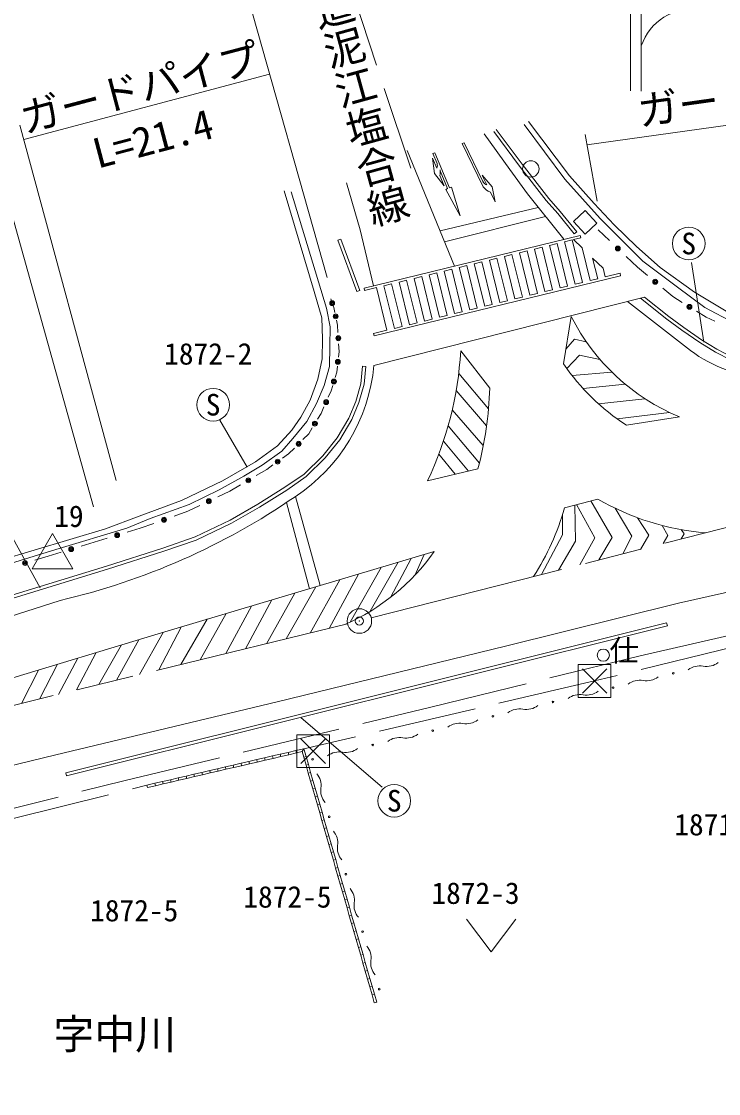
# Model space of a CAD drawing. Units: millimetres, scale not verified. Extents: x 40000 to 680000, y 20000 to 380000.
# Drawn here: x 241381 to 283969, y 276632 to 342118 of the extents above; entities that cross this region are included whole.
import ezdxf
from ezdxf.enums import TextEntityAlignment as Align

# ---------------------------------------------------------------- set-up
doc = ezdxf.new("R2010")
doc.units = ezdxf.units.MM
doc.header["$LTSCALE"] = 1000
doc.header["$PDMODE"] = 32
doc.header["$PDSIZE"] = 500
doc.linetypes.add('CHAIN', pattern=[18.5, 12, -1.5, 3.5, -1.5])
doc.linetypes.add('DASHED', pattern=[7.5, 6, -1.5])
for name, color, linetype, lineweight in [('M-BGD', 7, 'Continuous', 13), ('M-BGD-EXST', 7, 'Continuous', 13), ('M-BMK', 2, 'CHAIN', 13), ('M-BMK-SRVR', 3, 'Continuous', 13), ('M-STR-HTXT', 7, 'Continuous', 13), ('M-STR-STRC', 7, 'Continuous', 13)]:
    doc.layers.add(name, color=color, linetype=linetype, lineweight=lineweight)
doc.layers.add('M-BMK-HTXT', color=7, linetype='Continuous')
doc.styles.add('@ＭＳ ゴシック', font='')
doc.styles.add('ＭＳ ゴシック', font='')
doc.styles.get('@ＭＳ ゴシック').set_extended_font_data('@MS Gothic')
doc.styles.get('ＭＳ ゴシック').set_extended_font_data('MS Gothic')

msp = doc.modelspace()

# ---------------------------------------------------------------- linework, layer by layer
at = {"layer": 'M-BGD', "linetype": 'DASHED'}
msp.add_line((261195, 345148), (265164, 333148), dxfattribs=at)
at = {"layer": 'M-BGD'}
for p, q in [((274520, 328810), (272287, 331580)), ((275816, 330561), (275103, 329903)), ((276528, 329789), (275816, 330561)), ((275103, 329903), (275815, 329132)), ((275815, 329132), (276528, 329789)), ((260707, 328756), (260894, 328826)), ((261872, 325617), (260707, 328756)), ((262060, 325686), (260894, 328826)), ((275550, 328907), (275112, 328800)), ((275628, 328296), (275112, 328800)), ((275157, 329148), (275311, 329275)), ((275550, 328907), (275514, 329053)), ((276609, 329385), (277298, 328737)), ((276910, 327046), (276273, 327667)), ((279021, 327117), (278332, 327765)), ((279021, 327117), (279637, 326603)), ((261872, 325617), (262060, 325686)), ((281176, 325316), (280561, 325831)), ((260275, 325185), (260327, 325029)), ((281176, 325316), (281755, 324958)), ((260457, 324638), (260405, 324794)), ((260457, 324638), (260524, 324333)), ((283203, 324062), (282624, 324420)), ((260692, 323569), (260625, 323875)), ((260692, 323569), (260718, 323112)), ((283203, 324062), (283736, 323809)), ((260783, 321967), (260757, 322425)), ((260783, 321967), (260742, 321602)), ((260640, 320690), (260681, 321055)), ((262212, 321059), (262411, 321043)), ((260640, 320690), (260543, 320366)), ((260301, 319557), (260398, 319880)), ((260301, 319557), (260126, 319162)), ((259689, 318176), (259864, 318570)), ((259689, 318176), (259472, 317821)), ((258929, 316933), (259146, 317288)), ((258929, 316933), (258579, 316584)), ((257704, 315709), (257322, 315436)), ((257704, 315709), (258054, 316059)), ((256366, 314753), (256749, 315026)), ((256366, 314753), (255724, 314374)), ((254117, 313424), (254760, 313804)), ((254117, 313424), (253382, 313074)), ((251546, 312197), (252280, 312548)), ((251546, 312197), (250715, 311901)), ((248639, 311162), (247835, 310919)), ((248639, 311162), (249469, 311458)), ((245824, 310312), (246628, 310555)), ((245824, 310312), (245020, 310070)), ((243009, 309463), (242205, 309220)), ((243009, 309463), (243813, 309705)), ((244084, 296230), (280796, 305394)), ((244132, 296036), (280845, 305200)), ((280796, 305394), (280845, 305200)), ((256716, 297251), (257195, 297362)), ((257195, 297362), (257674, 297474)), ((257229, 297216), (257195, 297362)), ((257229, 297216), (257708, 297327)), ((257674, 297474), (258154, 297585)), ((257708, 297327), (257674, 297474)), ((257708, 297327), (258188, 297439)), ((258154, 297585), (258633, 297696)), ((258188, 297439), (258154, 297585)), ((258188, 297439), (258528, 297518)), ((258528, 297518), (258633, 297696)), ((258628, 297171), (258528, 297518)), ((258633, 297696), (258772, 297212)), ((253840, 296583), (254319, 296694)), ((254319, 296694), (254799, 296806)), ((254353, 296548), (254319, 296694)), ((254353, 296548), (254833, 296660)), ((254799, 296806), (255278, 296917)), ((254833, 296660), (254799, 296806)), ((254833, 296660), (255312, 296771)), ((255278, 296917), (255757, 297028)), ((255312, 296771), (255278, 296917)), ((255312, 296771), (255791, 296882)), ((255757, 297028), (256237, 297140)), ((255791, 296882), (255757, 297028)), ((255791, 296882), (256271, 296994)), ((256237, 297140), (256716, 297251)), ((256271, 296994), (256237, 297140)), ((256271, 296994), (256750, 297105)), ((256750, 297105), (256716, 297251)), ((256750, 297105), (257229, 297216)), ((258628, 297171), (258772, 297212)), ((258628, 297171), (258767, 296687)), ((258767, 296687), (258911, 296729)), ((258767, 296687), (258906, 296203)), ((258772, 297212), (258911, 296729)), ((258911, 296729), (259050, 296245)), ((244084, 296230), (244132, 296036)), ((250964, 295915), (251444, 296027)), ((251444, 296027), (251923, 296138)), ((251478, 295881), (251444, 296027)), ((251923, 296138), (252402, 296249)), ((251957, 295992), (251923, 296138)), ((251957, 295992), (252436, 296103)), ((252402, 296249), (252882, 296361)), ((252436, 296103), (252402, 296249)), ((252436, 296103), (252916, 296214)), ((252882, 296361), (253361, 296472)), ((252916, 296214), (252882, 296361)), ((252916, 296214), (253395, 296326)), ((253361, 296472), (253840, 296583)), ((253395, 296326), (253361, 296472)), ((253395, 296326), (253874, 296437)), ((253874, 296437), (253840, 296583)), ((253874, 296437), (254353, 296548)), ((258906, 296203), (259050, 296245)), ((258906, 296203), (259045, 295720)), ((259050, 296245), (259189, 295761)), ((249047, 295470), (249527, 295581)), ((249081, 295324), (249047, 295470)), ((249081, 295324), (249561, 295435)), ((249527, 295581), (250006, 295693)), ((249561, 295435), (249527, 295581)), ((249561, 295435), (250040, 295547)), ((250006, 295693), (250485, 295804)), ((250040, 295547), (250006, 295693)), ((250040, 295547), (250519, 295658)), ((250485, 295804), (250964, 295915)), ((250519, 295658), (250485, 295804)), ((250519, 295658), (250998, 295769)), ((250998, 295769), (250964, 295915)), ((250998, 295769), (251478, 295881)), ((251478, 295881), (251957, 295992)), ((259045, 295720), (259189, 295761)), ((259045, 295720), (259184, 295236)), ((259189, 295761), (259328, 295277)), ((259184, 295236), (259328, 295277)), ((259184, 295236), (259323, 294752)), ((259323, 294752), (259467, 294794)), ((259323, 294752), (259462, 294268)), ((259328, 295277), (259467, 294794)), ((259467, 294794), (259607, 294310)), ((259462, 294268), (259607, 294310)), ((259462, 294268), (259601, 293785)), ((259607, 294310), (259746, 293826)), ((259601, 293785), (259746, 293826)), ((259601, 293785), (259741, 293301)), ((259746, 293826), (259885, 293342)), ((259741, 293301), (259885, 293342)), ((259741, 293301), (259880, 292817)), ((259880, 292817), (260024, 292859)), ((259880, 292817), (260019, 292333)), ((259885, 293342), (260024, 292859)), ((260024, 292859), (260163, 292375)), ((260019, 292333), (260163, 292375)), ((260019, 292333), (260158, 291850)), ((260163, 292375), (260302, 291891)), ((260158, 291850), (260302, 291891)), ((260158, 291850), (260297, 291366)), ((260302, 291891), (260441, 291407)), ((260297, 291366), (260441, 291407)), ((260297, 291366), (260436, 290882)), ((260436, 290882), (260580, 290924)), ((260436, 290882), (260575, 290398)), ((260441, 291407), (260580, 290924)), ((260580, 290924), (260719, 290440)), ((260575, 290398), (260719, 290440)), ((260575, 290398), (260714, 289915)), ((260719, 290440), (260858, 289956)), ((260714, 289915), (260858, 289956)), ((260714, 289915), (260853, 289431)), ((260853, 289431), (260997, 289472)), ((260858, 289956), (260997, 289472)), ((260997, 289472), (261136, 288989)), ((260853, 289431), (260992, 288947)), ((260992, 288947), (261136, 288989)), ((260992, 288947), (261131, 288463)), ((261136, 288989), (261276, 288505)), ((261131, 288463), (261276, 288505)), ((261131, 288463), (261270, 287980)), ((261276, 288505), (261415, 288021)), ((261270, 287980), (261415, 288021)), ((261270, 287980), (261410, 287496)), ((261410, 287496), (261554, 287537)), ((261410, 287496), (261549, 287012)), ((261415, 288021), (261554, 287537)), ((261554, 287537), (261693, 287054)), ((261549, 287012), (261693, 287054)), ((261549, 287012), (261688, 286528)), ((261693, 287054), (261832, 286570)), ((261688, 286528), (261832, 286570)), ((261688, 286528), (261827, 286045)), ((261832, 286570), (261971, 286086)), ((261827, 286045), (261971, 286086)), ((261827, 286045), (261966, 285561)), ((261966, 285561), (262110, 285602)), ((261966, 285561), (262105, 285077)), ((261971, 286086), (262110, 285602)), ((262110, 285602), (262249, 285119)), ((262105, 285077), (262249, 285119)), ((262105, 285077), (262244, 284593)), ((262249, 285119), (262388, 284635)), ((262244, 284593), (262388, 284635)), ((262244, 284593), (262383, 284110)), ((262388, 284635), (262527, 284151)), ((262383, 284110), (262527, 284151)), ((262383, 284110), (262522, 283626)), ((262522, 283626), (262666, 283667)), ((262522, 283626), (262661, 283142)), ((262527, 284151), (262666, 283667)), ((262666, 283667), (262805, 283184)), ((262661, 283142), (262805, 283184)), ((262661, 283142), (262800, 282658)), ((262805, 283184), (262945, 282700)), ((262800, 282658), (262945, 282700)), ((262800, 282658), (262939, 282175)), ((262945, 282700), (263084, 282216)), ((262939, 282175), (263084, 282216))]:
    msp.add_line(p, q, dxfattribs=at)
for points in [[(272348, 336005), (274863, 332685), (276372, 330995), (277599, 329687), (278948, 328379), (280396, 327091), (282499, 325592), (284632, 324309), (285703, 323796), (286654, 323494), (287862, 323343), (290401, 323324), (292857, 323514), (294990, 323776), (299301, 324678)], [(270230, 335391), (271809, 333272), (273440, 331182), (274146, 330380), (275157, 329148)], [(270391, 335510), (271968, 333394), (273594, 331310), (274299, 330509), (275311, 329275)], [(308946, 325858), (299734, 324294), (294904, 323288), (292148, 323006), (289632, 322865), (287821, 322886), (286352, 323127), (284904, 323711), (283133, 324636), (281463, 325884), (279350, 327473), (276734, 330089), (274581, 332484), (272086, 335824)], [(272287, 331580), (271215, 333084), (269643, 335244)], [(257851, 331711), (260016, 324606), (260244, 323465), (260230, 322282), (260202, 321044), (259882, 319889), (259409, 318776), (258811, 317677), (257962, 316634), (257280, 315868), (256084, 315006), (254971, 314338), (253468, 313517), (251632, 312613), (249239, 311750), (247819, 311166), (243479, 309858), (236661, 307771), (229524, 305615), (221889, 303260)], [(228711, 305788), (239969, 309166), (246521, 311127), (248571, 311907), (251157, 312865), (253667, 314062), (255685, 315215), (257030, 316204), (257910, 317156), (258457, 317941), (259017, 318988), (259493, 320262), (259754, 321511), (259778, 322725), (259731, 324010), (259267, 325628), (257425, 331770)], [(279209, 325220), (280807, 323929), (281721, 323257), (282817, 322498), (283774, 321920), (284731, 321437), (285403, 321196), (285938, 321058), (286335, 320989), (286784, 320983)], [(279451, 325281), (280929, 324088), (281838, 323419), (282925, 322666), (283871, 322095), (284810, 321621), (285462, 321387), (285980, 321254), (286353, 321189), (286736, 321183)], [(222976, 301608), (246585, 308846), (250020, 309947), (251988, 310628), (254129, 311647), (255817, 312623), (257478, 313662), (258651, 314468), (259791, 315594), (260668, 316676), (261383, 317887), (261805, 318906), (262124, 319993), (262212, 321059)], [(223035, 301417), (246644, 308656), (250084, 309757), (252064, 310442), (254223, 311469), (255920, 312452), (257587, 313494), (258778, 314313), (259940, 315460), (260833, 316561), (261563, 317797), (261994, 318839), (262322, 319956), (262411, 321043)]]:
    msp.add_lwpolyline(points, dxfattribs=at)
at = {"layer": 'M-BGD', "linetype": 'DASHED'}
for points in [[(195134, 282875), (214826, 287602), (230530, 291451), (247640, 295741), (266385, 300231), (279187, 303374), (285666, 304855), (289256, 305783)], [(285066, 303961), (276397, 301833), (258633, 297696)], [(225131, 289533), (233608, 291620), (249047, 295470)]]:
    msp.add_lwpolyline(points, dxfattribs=at)
at = {"layer": 'M-BGD'}
for centre, radius in [((277815, 328251), 150), ((277815, 328251), 99), ((277815, 328251), 49), ((280099, 326217), 150), ((280099, 326217), 99), ((280099, 326217), 49), ((260366, 324911), 150), ((260366, 324911), 99), ((260366, 324911), 49), ((282189, 324689), 150), ((260575, 324104), 150), ((260575, 324104), 99), ((282189, 324689), 99), ((282189, 324689), 49), ((260575, 324104), 49), ((260738, 322768), 150), ((260738, 322768), 99), ((260738, 322768), 49), ((260711, 321328), 150), ((260711, 321328), 99), ((260711, 321328), 49), ((260470, 320123), 150), ((260470, 320123), 99), ((260470, 320123), 49), ((259995, 318866), 150), ((259995, 318866), 99), ((259995, 318866), 49), ((259309, 317554), 150), ((259309, 317554), 99), ((259309, 317554), 49), ((258316, 316321), 150), ((258316, 316321), 99), ((258316, 316321), 49), ((257035, 315231), 150), ((257035, 315231), 99), ((257035, 315231), 49), ((255242, 314089), 150), ((255242, 314089), 99), ((255242, 314089), 49), ((252831, 312811), 150), ((252831, 312811), 99), ((252831, 312811), 49), ((250092, 311680), 150), ((250092, 311680), 99), ((250092, 311680), 49), ((247231, 310737), 150), ((247231, 310737), 99), ((247231, 310737), 49), ((244417, 309887), 150), ((244417, 309887), 99), ((244417, 309887), 49), ((241602, 309038), 150), ((241602, 309038), 99), ((241602, 309038), 49), ((281198, 302300), 50), ((277526, 301425), 50), ((273854, 300549), 50), ((270182, 299674), 50), ((266510, 298798), 50), ((262838, 297923), 50), ((259166, 297048), 50), ((260184, 293539), 50), ((261202, 290030), 50), ((262220, 286521), 50), ((263238, 283012), 50)]:
    msp.add_circle(centre, radius, dxfattribs=at)
for centre, radius, start, end in [((282822, 301594), 1163, 79.47759, 127.34093), ((283247, 303882), 1163, 259.47937, 307.34033), ((279575, 303006), 1163, 259.47937, 307.34033), ((279150, 300719), 1163, 79.47742, 127.34082), ((275478, 299843), 1163, 79.47759, 127.34093), ((275903, 302131), 1163, 259.47937, 307.34033), ((271806, 298968), 1163, 79.47985, 127.33867), ((272231, 301255), 1163, 259.47985, 307.33867), ((268559, 300380), 1163, 259.47968, 307.33856), ((268134, 298092), 1163, 79.47985, 127.33867), ((264462, 297217), 1163, 79.47985, 127.33867), ((264886, 299505), 1163, 259.47985, 307.33867), ((260790, 296341), 1163, 79.47985, 127.33867), ((261214, 298629), 1163, 259.47985, 307.33867), ((258594, 295455), 1093, 351.47706, 40.8799), ((260756, 295131), 1093, 171.47476, 220.8822), ((259612, 291946), 1093, 351.47476, 40.8822), ((261774, 291622), 1093, 171.47658, 220.88158), ((260630, 288438), 1093, 351.47706, 40.8799), ((262792, 288114), 1093, 171.47706, 220.8799), ((261648, 284929), 1093, 351.47658, 40.88158), ((263810, 284605), 1093, 171.47542, 220.88153)]:
    msp.add_arc(centre, radius, start, end, dxfattribs=at)
at = {"layer": 'M-BGD-EXST'}
for p, q in [((278584, 337883), (278584, 347225)), ((282319, 327393), (283060, 322518)), ((253492, 317755), (255162, 314887)), ((238093, 315529), (242525, 307525)), ((275647, 301083), (277147, 302583)), ((275647, 302583), (277147, 301083)), ((258461, 299586), (263419, 295338)), ((258454, 296790), (259954, 298290)), ((258454, 298290), (259954, 296790)), ((268577, 287279), (270077, 285279)), ((270077, 285279), (271577, 287279))]:
    msp.add_line(p, q, dxfattribs=at)
msp.add_lwpolyline([(278584, 347225), (279250, 347225), (279250, 337855)], dxfattribs=at)
for points in [[(243276, 310834), (242039, 308692), (244513, 308692)], [(275397, 300833), (277397, 300833), (277397, 302833), (275397, 302833)], [(258204, 296540), (260204, 296540), (260204, 298540), (258204, 298540)]]:
    msp.add_lwpolyline(points, close=True, dxfattribs=at)
for centre, radius in [((272500, 333112), 500), ((282145, 328553), 1000), ((253090, 318707), 1000), ((276929, 303410), 375), ((264158, 294517), 1000)]:
    msp.add_circle(centre, radius, dxfattribs=at)
msp.add_arc((282415, 339551), 3344, 83.79381, 161.17914, dxfattribs=at)
at = {"layer": 'M-BMK'}
for p, q in [((262753, 305680), (290261, 312692)), ((261297, 305317), (165466, 281961))]:
    msp.add_line(p, q, dxfattribs=at)
at = {"layer": 'M-BMK-SRVR'}
msp.add_circle((262026, 305495), 750, dxfattribs=at)
msp.add_point((262026, 305495), dxfattribs=at)
at = {"layer": 'M-STR-HTXT'}
for p, q in [((260054, 326469), (254262, 346964)), ((241523, 334914), (256544, 338888)), ((275931, 334579), (307078, 338971)), ((247160, 314070), (241290, 335776)), ((239463, 335083), (245785, 312480)), ((276547, 331147), (275815, 335222))]:
    msp.add_line(p, q, dxfattribs=at)
at = {"layer": 'M-STR-STRC'}
for p, q in [((268315, 334659), (268425, 334712)), ((268315, 334659), (269595, 332022)), ((268425, 334712), (269555, 332384)), ((264937, 334241), (267836, 327180)), ((266633, 334101), (266518, 334053)), ((266518, 334053), (266777, 333434)), ((267532, 331953), (266633, 334101)), ((266499, 333775), (266622, 332835)), ((266499, 333775), (266756, 333161)), ((266622, 332835), (267205, 332087)), ((266949, 332701), (267205, 332087)), ((267417, 331905), (266965, 332984)), ((270144, 332018), (269524, 332721)), ((269815, 332129), (269531, 332715)), ((262078, 329399), (261234, 332256)), ((269555, 332384), (269599, 332295)), ((267417, 331905), (267302, 331857)), ((267302, 331857), (268181, 330242)), ((267647, 332001), (267532, 331953)), ((268181, 330242), (267647, 332001)), ((270029, 331689), (270313, 331103)), ((270313, 331103), (270142, 332016)), ((266957, 329321), (272948, 330761)), ((273403, 330195), (267230, 328655)), ((262889, 325973), (262078, 329399)), ((262313, 325833), (275514, 329053)), ((274563, 328666), (275026, 328779)), ((275665, 326176), (275026, 328779)), ((271805, 327993), (272268, 328106)), ((272907, 325504), (272268, 328106)), ((272724, 328218), (273187, 328331)), ((272724, 328218), (273363, 325615)), ((273826, 325728), (273187, 328331)), ((273644, 328442), (274106, 328555)), ((273644, 328442), (274283, 325839)), ((274745, 325952), (274106, 328555)), ((274563, 328666), (275202, 326064)), ((276121, 326288), (275628, 328296)), ((269047, 327321), (269510, 327434)), ((270148, 324831), (269510, 327434)), ((269966, 327545), (270429, 327658)), ((269966, 327545), (270605, 324942)), ((271068, 325055), (270429, 327658)), ((270886, 327769), (271348, 327882)), ((270886, 327769), (271524, 325167)), ((271987, 325280), (271348, 327882)), ((271805, 327993), (272444, 325391)), ((276584, 326401), (276273, 327667)), ((267208, 326872), (267671, 326985)), ((267208, 326872), (267847, 324270)), ((268310, 324383), (267671, 326985)), ((268127, 327097), (268590, 327209)), ((268127, 327097), (268766, 324494)), ((269229, 324607), (268590, 327209)), ((269047, 327321), (269686, 324718)), ((277041, 326512), (276910, 327046)), ((262933, 322917), (277987, 326588)), ((264450, 326200), (264913, 326313)), ((264450, 326200), (265089, 323597)), ((265552, 323710), (264913, 326313)), ((265369, 326424), (265832, 326537)), ((265369, 326424), (266008, 323821)), ((266471, 323934), (265832, 326537)), ((266289, 326648), (266751, 326761)), ((266289, 326648), (266928, 324046)), ((267390, 324158), (266751, 326761)), ((275202, 326064), (275665, 326176)), ((276121, 326288), (276584, 326401)), ((277041, 326512), (277952, 326734)), ((277987, 326588), (277952, 326734)), ((262313, 325833), (262348, 325687)), ((262348, 325687), (263074, 325864)), ((263713, 323262), (263074, 325864)), ((263530, 325975), (263993, 326088)), ((263530, 325975), (264169, 323373)), ((264632, 323486), (263993, 326088)), ((272444, 325391), (272907, 325504)), ((273363, 325615), (273826, 325728)), ((274283, 325839), (274745, 325952)), ((279451, 325281), (262914, 321095)), ((269686, 324718), (270148, 324831)), ((270605, 324942), (271068, 325055)), ((271524, 325167), (271987, 325280)), ((282256, 322025), (278409, 325017)), ((267847, 324270), (268310, 324383)), ((268766, 324494), (269229, 324607)), ((265089, 323597), (265552, 323710)), ((266008, 323821), (266471, 323934)), ((266928, 324046), (267390, 324158)), ((274494, 321203), (274973, 324092)), ((262897, 323063), (263713, 323262)), ((262933, 322917), (262897, 323063)), ((264169, 323373), (264632, 323486)), ((269994, 319723), (268217, 321989)), ((268093, 320619), (269917, 318458)), ((275026, 320485), (277445, 320704)), ((275704, 319691), (278267, 319962)), ((267938, 319569), (269799, 317416)), ((276640, 318763), (279473, 319075)), ((269598, 316216), (267699, 318391)), ((277776, 317840), (280964, 318241)), ((278337, 317451), (281591, 317963)), ((267446, 317408), (269358, 315134)), ((268688, 314648), (267160, 316477)), ((266878, 315680), (267883, 314460)), ((266193, 314067), (269268, 314783)), ((258130, 313109), (259634, 307663)), ((258979, 307468), (257568, 312729)), ((274551, 312409), (276589, 312945)), ((265190, 309322), (263922, 306938)), ((265989, 309560), (265407, 308284)), ((263356, 308774), (261456, 305425)), ((264387, 309082), (262695, 306092)), ((260829, 308020), (259024, 304763)), ((261963, 308359), (260175, 305044)), ((258083, 307201), (256350, 304112)), ((259358, 307581), (257555, 304405)), ((256681, 306782), (255060, 303797)), ((253894, 305950), (252296, 303124)), ((255426, 306407), (253867, 303506)), ((252737, 305605), (251117, 302836)), ((250032, 304797), (248586, 302220)), ((251149, 305130), (249771, 302508)), ((247492, 304031), (246104, 301614)), ((248545, 304349), (247193, 301880)), ((244820, 303223), (243654, 301017)), ((245945, 303563), (244747, 301284)), ((243587, 302850), (242483, 300732)), ((242419, 302497), (241388, 300465))]:
    msp.add_line(p, q, dxfattribs=at)
for points in [[(274642, 322096), (275174, 322702), (275889, 322553)], [(276722, 321477), (275475, 321729), (274703, 320910)], [(275190, 312577), (275225, 310370), (274193, 308597)], [(275291, 312604), (276405, 310585), (275494, 308928)], [(276165, 312833), (277478, 310600), (276657, 309224)], [(277643, 312387), (278673, 310669), (278114, 309596)], [(274438, 312022), (274443, 310754), (273142, 308328)], [(279023, 311802), (279700, 310731), (279202, 309873)], [(280519, 311334), (280874, 310711), (280578, 310224)], [(281692, 311077), (281863, 310821), (281690, 310507)], [(212244, 293362), (217626, 295087), (240193, 301824), (249741, 304710), (266605, 309744)], [(180629, 282162), (195276, 285610), (217197, 290901), (229155, 293837), (243477, 297328), (257006, 300553), (270951, 303966), (281516, 306580), (289771, 308437)], [(243740, 306756), (230426, 302498), (222174, 299914), (214163, 297536), (210571, 296477), (205661, 295211), (199097, 293505), (194109, 292290), (186693, 290482), (177131, 288130), (166381, 285520), (155993, 283039), (144467, 280248), (126120, 275726), (104180, 270480), (93249, 267767), (75986, 263632), (66676, 261362)]]:
    msp.add_lwpolyline(points, dxfattribs=at)
for centre, radius, start, end in [((266375, 333327), 416, 336.40717, 18.01678), ((266139, 332890), 832, 346.81854, 11.32431), ((270279, 332464), 814, 212.87093, 252.06327), ((269940, 332516), 407, 212.86521, 252.06898), ((286510, 329913), 12922, 206.77187, 247.62717), ((246862, 323224), 21390, 334.65307, 356.6891), ((286985, 328178), 7760, 232.4564, 269.50869), ((252218, 322077), 10741, 303.16259, 354.75437), ((286118, 329263), 14145, 214.7382, 236.62925), ((248096, 320420), 21909, 345.09059, 358.17776), ((234268, 347674), 42000, 283.03377, 304.56074), ((259844, 316472), 15258, 327.2058, 344.55443), ((284463, 326554), 15722, 239.94479, 265.27842), ((255828, 317360), 13196, 293.70185, 324.75038)]:
    msp.add_arc(centre, radius, start, end, dxfattribs=at)

# ---------------------------------------------------------------- texts
at = {"layer": 'M-BGD-EXST', "style": 'ＭＳ ゴシック'}
for p in [(282145, 328553), (253090, 318707), (264158, 294517)]:
    msp.add_text('S', height=1320, dxfattribs=at).set_placement(p, align=Align.MIDDLE_CENTER)
at = {"layer": 'M-BMK-HTXT', "style": '@ＭＳ ゴシック'}
msp.add_text('市道泥江塩合線', height=1833, rotation=285.418, dxfattribs=at).set_placement((258006, 346160), align=Align.BOTTOM_LEFT)
at = {"layer": 'M-BMK-HTXT', "style": 'ＭＳ ゴシック'}
for s, height, p in [('1872-2', 1320, (252793, 321817)), ('19', 1320, (244282, 311899)), ('仕', 1320, (278200, 303694)), ('1871-5', 1320, (283957, 293061)), ('1872-3', 1320, (269120, 288876)), ('1872-5', 1320, (257630, 288648)), ('1872-5', 1320, (248271, 287811)), ('字中川', 1833, (247080, 280264))]:
    msp.add_text(s, height=height, dxfattribs=at).set_placement(p, align=Align.MIDDLE_CENTER)
at = {"layer": 'M-STR-HTXT', "style": 'ＭＳ ゴシック'}
for s, rotation, p in [('ガードパイプ', 14.817, (248609, 338082)), ('ガードパイプ', 8.027, (286461, 337674)), ('L=21.4', 14.817, (249415, 334964))]:
    msp.add_text(s, height=1833, rotation=rotation, dxfattribs=at).set_placement(p, align=Align.MIDDLE_CENTER)

doc.saveas('drawing.dxf')
